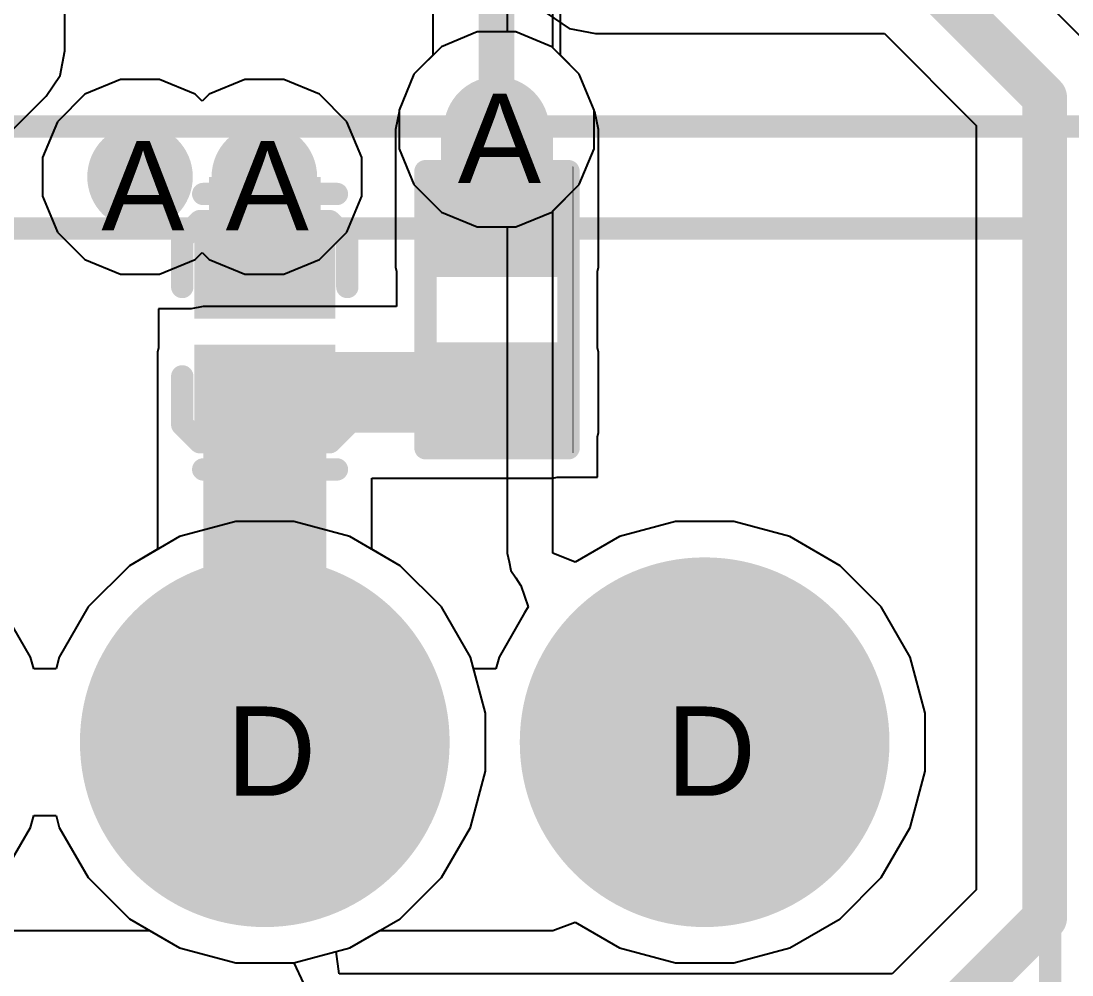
# Model space of a CAD drawing. Header units: inches. Extents: x 0 to 208, y 0 to 213.
# Drawn here: x 4.0254 to 4.2606, y 0.315 to 0.5285 of the extents above; entities that cross this region are included whole.
import ezdxf

# ---------------------------------------------------------------- set-up
doc = ezdxf.new("R2010")
doc.units = ezdxf.units.IN
doc.header["$MEASUREMENT"] = 0
for name, color, linetype in [('Bottom Layer', 5, 'Continuous'), ('Bottom Overlay', 54, 'Continuous'), ('Bottom Paste', 16, 'Continuous'), ('Bottom Solder', 6, 'Continuous'), ('Drill Drawing', 1, 'Continuous'), ('L2_GND1', 16, 'Continuous'), ('L3_SIG1', 76, 'Continuous'), ('L4_PWR', 90, 'Continuous'), ('L5_GND2', 156, 'Continuous'), ('L6_SIG2', 130, 'Continuous'), ('L7_GND3', 216, 'Continuous'), ('Multi-Layer', 9, 'Continuous'), ('Pad Holes', 156, 'Continuous'), ('Top Layer', 1, 'Continuous'), ('Top Overlay', 2, 'Continuous'), ('Top Solder', 216, 'Continuous'), ('Via Holes', 16, 'Continuous')]:
    doc.layers.add(name, color=color, linetype=linetype)
doc.styles.add('Arial', font='', dxfattribs={"height": 0.2})
doc.styles.get('Arial').set_extended_font_data('Arial')

# ---------------------------------------------------------------- blocks, each defined once
blk = doc.blocks.new('R___0402_B_74')
at = {"layer": 'Bottom Layer'}
for points in [[(-0.0095, 0.0125), (-0.0095, -0.0125), (-0.0275, -0.0125), (-0.0275, 0.0125)], [(0.0275, 0.0125), (0.0275, -0.0125), (0.0095, -0.0125), (0.0095, 0.0125)]]:
    blk.add_hatch(color=5, dxfattribs=at).paths.add_polyline_path(points)
at = {"layer": 'Bottom Paste'}
for points in [[(-0.0095, 0.0125), (-0.0095, -0.0125), (-0.0275, -0.0125), (-0.0275, 0.0125)], [(0.0275, 0.0125), (0.0275, -0.0125), (0.0095, -0.0125), (0.0095, 0.0125)]]:
    blk.add_hatch(color=16, dxfattribs=at).paths.add_polyline_path(points)
at = {"layer": 'Bottom Solder'}
for points in [[(-0.00733, 0.01467), (-0.00733, -0.01467), (-0.02966, -0.01467), (-0.02966, 0.01467)], [(0.02967, 0.01467), (0.02967, -0.01467), (0.00734, -0.01467), (0.00734, 0.01467)]]:
    blk.add_hatch(color=6, dxfattribs=at).paths.add_polyline_path(points)
at = {"layer": 'Bottom Overlay'}
for points in [[(0.031, 0.016, 0.005, 0.005, 0), (-0.031, 0.016, 0.005, 0.005, 0)], [(-0.031, -0.016, 0.005, 0.005, 0), (-0.031, 0.016, 0.005, 0.005, 0)], [(0.032, 0.017, 0.000127, 0.000127, 0), (-0.032, 0.017, 0.000127, 0.000127, 0)], [(0.031, -0.016, 0.005, 0.005, 0), (0.031, 0.016, 0.005, 0.005, 0)], [(0.031, -0.016, 0.005, 0.005, 0), (-0.031, -0.016, 0.005, 0.005, 0)]]:
    blk.add_lwpolyline(points, format="xyseb", dxfattribs=at)
for points in [[(-0.03225, 0.016, 0.0025, 0.0025, 1), (-0.02975, 0.016, 0.0025, 0.0025, 1)], [(-0.03225, 0.016, 0.0025, 0.0025, 1), (-0.02975, 0.016, 0.0025, 0.0025, 1)], [(-0.03203, 0.017, 0.0000635, 0.0000635, 1), (-0.03197, 0.017, 0.0000635, 0.0000635, 1)], [(0.02975, 0.016, 0.0025, 0.0025, 1), (0.03225, 0.016, 0.0025, 0.0025, 1)], [(0.02975, 0.016, 0.0025, 0.0025, 1), (0.03225, 0.016, 0.0025, 0.0025, 1)], [(0.03197, 0.017, 0.0000635, 0.0000635, 1), (0.03203, 0.017, 0.0000635, 0.0000635, 1)], [(-0.03225, -0.016, 0.0025, 0.0025, 1), (-0.02975, -0.016, 0.0025, 0.0025, 1)], [(-0.03225, -0.016, 0.0025, 0.0025, 1), (-0.02975, -0.016, 0.0025, 0.0025, 1)], [(0.02975, -0.016, 0.0025, 0.0025, 1), (0.03225, -0.016, 0.0025, 0.0025, 1)], [(0.02975, -0.016, 0.0025, 0.0025, 1), (0.03225, -0.016, 0.0025, 0.0025, 1)]]:
    blk.add_lwpolyline(points, format="xyseb", close=True, dxfattribs=at)
blk = doc.blocks.new('DFN1006_2L__B__D____________B_76')
at = {"layer": 'Bottom Layer'}
for points in [[(-0.02067, 0.01378), (-0.00492, 0.01378), (-0.00492, -0.01378), (-0.02067, -0.01378)], [(0.00492, 0.01378), (0.02067, 0.01378), (0.02067, -0.01378), (0.00492, -0.01378)]]:
    blk.add_hatch(color=5, dxfattribs=at).paths.add_polyline_path(points)
at = {"layer": 'Bottom Paste'}
for points in [[(-0.02067, 0.01378), (-0.00492, 0.01378), (-0.00492, -0.01378), (-0.02067, -0.01378)], [(0.00492, 0.01378), (0.02067, 0.01378), (0.02067, -0.01378), (0.00492, -0.01378)]]:
    blk.add_hatch(color=16, dxfattribs=at).paths.add_polyline_path(points)
at = {"layer": 'Bottom Solder'}
for points in [[(-0.02267, 0.01578), (-0.00292, 0.01578), (-0.00292, -0.01578), (-0.02267, -0.01578)], [(0.00292, 0.01578), (0.02267, 0.01578), (0.02267, -0.01578), (0.00292, -0.01578)]]:
    blk.add_hatch(color=6, dxfattribs=at).paths.add_polyline_path(points)
at = {"layer": 'Bottom Overlay'}
for points in [[(-0.02474, 0.01453, 0.005, 0.005, 0), (-0.0208, 0.01847, 0.005, 0.005, 0)], [(-0.01, 0.01847, 0.005, 0.005, 0), (-0.0208, 0.01847, 0.005, 0.005, 0)], [(0.0208, 0.01847, 0.005, 0.005, 0), (0.01, 0.01847, 0.005, 0.005, 0)], [(0.02474, 0.01453, 0.005, 0.005, 0), (0.0208, 0.01847, 0.005, 0.005, 0)], [(-0.03082, -0.01378, 0.005, 0.005, 0), (-0.03082, 0.01614, 0.005, 0.005, 0)], [(-0.02474, -0.01453, 0.005, 0.005, 0), (-0.02474, 0.01453, 0.005, 0.005, 0)], [(0.02474, -0.01453, 0.005, 0.005, 0), (0.02474, 0.01453, 0.005, 0.005, 0)], [(0.03083, -0.01378, 0.005, 0.005, 0), (0.03083, 0.01614, 0.005, 0.005, 0)], [(-0.0208, -0.01847, 0.005, 0.005, 0), (-0.02474, -0.01453, 0.005, 0.005, 0)], [(0.0208, -0.01847, 0.005, 0.005, 0), (0.02474, -0.01453, 0.005, 0.005, 0)], [(-0.01962, -0.01847, 0.005, 0.005, 0), (-0.0208, -0.01847, 0.005, 0.005, 0)], [(-0.01, -0.01847, 0.005, 0.005, 0), (-0.01962, -0.01847, 0.005, 0.005, 0)], [(0.01962, -0.01847, 0.005, 0.005, 0), (0.01, -0.01847, 0.005, 0.005, 0)], [(0.0208, -0.01847, 0.005, 0.005, 0), (0.01962, -0.01847, 0.005, 0.005, 0)]]:
    blk.add_lwpolyline(points, format="xyseb", dxfattribs=at)
for points in [[(-0.02205, 0.01847, 0.0025, 0.0025, 1), (-0.01955, 0.01847, 0.0025, 0.0025, 1)], [(-0.02205, 0.01847, 0.0025, 0.0025, 1), (-0.01955, 0.01847, 0.0025, 0.0025, 1)], [(-0.01125, 0.01847, 0.0025, 0.0025, 1), (-0.00875, 0.01847, 0.0025, 0.0025, 1)], [(0.00875, 0.01847, 0.0025, 0.0025, 1), (0.01125, 0.01847, 0.0025, 0.0025, 1)], [(0.01955, 0.01847, 0.0025, 0.0025, 1), (0.02205, 0.01847, 0.0025, 0.0025, 1)], [(0.01955, 0.01847, 0.0025, 0.0025, 1), (0.02205, 0.01847, 0.0025, 0.0025, 1)], [(-0.03207, 0.01614, 0.0025, 0.0025, 1), (-0.02957, 0.01614, 0.0025, 0.0025, 1)], [(-0.02599, 0.01453, 0.0025, 0.0025, 1), (-0.02349, 0.01453, 0.0025, 0.0025, 1)], [(-0.02599, 0.01453, 0.0025, 0.0025, 1), (-0.02349, 0.01453, 0.0025, 0.0025, 1)], [(0.02349, 0.01453, 0.0025, 0.0025, 1), (0.02599, 0.01453, 0.0025, 0.0025, 1)], [(0.02349, 0.01453, 0.0025, 0.0025, 1), (0.02599, 0.01453, 0.0025, 0.0025, 1)], [(0.02958, 0.01614, 0.0025, 0.0025, 1), (0.03208, 0.01614, 0.0025, 0.0025, 1)], [(-0.03207, -0.01378, 0.0025, 0.0025, 1), (-0.02957, -0.01378, 0.0025, 0.0025, 1)], [(0.02958, -0.01378, 0.0025, 0.0025, 1), (0.03208, -0.01378, 0.0025, 0.0025, 1)], [(-0.02599, -0.01453, 0.0025, 0.0025, 1), (-0.02349, -0.01453, 0.0025, 0.0025, 1)], [(-0.02599, -0.01453, 0.0025, 0.0025, 1), (-0.02349, -0.01453, 0.0025, 0.0025, 1)], [(0.02349, -0.01453, 0.0025, 0.0025, 1), (0.02599, -0.01453, 0.0025, 0.0025, 1)], [(0.02349, -0.01453, 0.0025, 0.0025, 1), (0.02599, -0.01453, 0.0025, 0.0025, 1)], [(-0.02205, -0.01847, 0.0025, 0.0025, 1), (-0.01955, -0.01847, 0.0025, 0.0025, 1)], [(-0.02205, -0.01847, 0.0025, 0.0025, 1), (-0.01955, -0.01847, 0.0025, 0.0025, 1)], [(-0.02087, -0.01847, 0.0025, 0.0025, 1), (-0.01837, -0.01847, 0.0025, 0.0025, 1)], [(-0.02087, -0.01847, 0.0025, 0.0025, 1), (-0.01837, -0.01847, 0.0025, 0.0025, 1)], [(-0.01125, -0.01847, 0.0025, 0.0025, 1), (-0.00875, -0.01847, 0.0025, 0.0025, 1)], [(0.00875, -0.01847, 0.0025, 0.0025, 1), (0.01125, -0.01847, 0.0025, 0.0025, 1)], [(0.01837, -0.01847, 0.0025, 0.0025, 1), (0.02087, -0.01847, 0.0025, 0.0025, 1)], [(0.01837, -0.01847, 0.0025, 0.0025, 1), (0.02087, -0.01847, 0.0025, 0.0025, 1)], [(0.01955, -0.01847, 0.0025, 0.0025, 1), (0.02205, -0.01847, 0.0025, 0.0025, 1)], [(0.01955, -0.01847, 0.0025, 0.0025, 1), (0.02205, -0.01847, 0.0025, 0.0025, 1)]]:
    blk.add_lwpolyline(points, format="xyseb", close=True, dxfattribs=at)
blk = doc.blocks.new('XH_4A_L_521')
at = {"layer": 'Bottom Layer'}
h = blk.add_hatch(color=5, dxfattribs=at)
edge = h.paths.add_edge_path()
edge.add_arc((0.04921, 0), 0.03937, 0, 360)
h = blk.add_hatch(color=5, dxfattribs=at)
edge = h.paths.add_edge_path()
edge.add_arc((0.14764, 0), 0.03937, 0, 360)
at = {"layer": 'Bottom Solder'}
h = blk.add_hatch(color=6, dxfattribs=at)
edge = h.paths.add_edge_path()
edge.add_arc((0.04921, 0), 0.04137, 0, 360)
h = blk.add_hatch(color=6, dxfattribs=at)
edge = h.paths.add_edge_path()
edge.add_arc((0.14764, 0), 0.04137, 0, 360)
at = {"layer": 'L2_GND1'}
h = blk.add_hatch(color=16, dxfattribs=at)
edge = h.paths.add_edge_path()
edge.add_arc((0.04921, 0), 0.03937, 0, 360)
h = blk.add_hatch(color=16, dxfattribs=at)
edge = h.paths.add_edge_path()
edge.add_arc((0.14764, 0), 0.03937, 0, 360)
at = {"layer": 'L3_SIG1'}
h = blk.add_hatch(color=76, dxfattribs=at)
edge = h.paths.add_edge_path()
edge.add_arc((0.04921, 0), 0.03937, 0, 360)
h = blk.add_hatch(color=76, dxfattribs=at)
edge = h.paths.add_edge_path()
edge.add_arc((0.14764, 0), 0.03937, 0, 360)
at = {"layer": 'L4_PWR'}
h = blk.add_hatch(color=90, dxfattribs=at)
edge = h.paths.add_edge_path()
edge.add_arc((0.04921, 0), 0.03937, 0, 360)
h = blk.add_hatch(color=90, dxfattribs=at)
edge = h.paths.add_edge_path()
edge.add_arc((0.14764, 0), 0.03937, 0, 360)
at = {"layer": 'L5_GND2'}
h = blk.add_hatch(color=156, dxfattribs=at)
edge = h.paths.add_edge_path()
edge.add_arc((0.04921, 0), 0.03937, 0, 360)
h = blk.add_hatch(color=156, dxfattribs=at)
edge = h.paths.add_edge_path()
edge.add_arc((0.14764, 0), 0.03937, 0, 360)
at = {"layer": 'L6_SIG2'}
h = blk.add_hatch(color=130, dxfattribs=at)
edge = h.paths.add_edge_path()
edge.add_arc((0.04921, 0), 0.03937, 0, 360)
h = blk.add_hatch(color=130, dxfattribs=at)
edge = h.paths.add_edge_path()
edge.add_arc((0.14764, 0), 0.03937, 0, 360)
at = {"layer": 'L7_GND3'}
h = blk.add_hatch(color=216, dxfattribs=at)
edge = h.paths.add_edge_path()
edge.add_arc((0.04921, 0), 0.03937, 0, 360)
h = blk.add_hatch(color=216, dxfattribs=at)
edge = h.paths.add_edge_path()
edge.add_arc((0.14764, 0), 0.03937, 0, 360)
at = {"layer": 'Multi-Layer'}
h = blk.add_hatch(color=9, dxfattribs=at)
edge = h.paths.add_edge_path()
edge.add_arc((0.04921, 0), 0.03937, 0, 360)
h = blk.add_hatch(color=9, dxfattribs=at)
edge = h.paths.add_edge_path()
edge.add_arc((0.14764, 0), 0.03937, 0, 360)
at = {"layer": 'Pad Holes'}
h = blk.add_hatch(color=7, dxfattribs=at)
edge = h.paths.add_edge_path()
edge.add_arc((0.04921, 0), 0.01969, 0, 360)
h = blk.add_hatch(color=7, dxfattribs=at)
edge = h.paths.add_edge_path()
edge.add_arc((0.14764, 0), 0.01969, 0, 360)
at = {"layer": 'Top Layer'}
h = blk.add_hatch(color=1, dxfattribs=at)
edge = h.paths.add_edge_path()
edge.add_arc((0.04921, 0), 0.03937, 0, 360)
h = blk.add_hatch(color=1, dxfattribs=at)
edge = h.paths.add_edge_path()
edge.add_arc((0.14764, 0), 0.03937, 0, 360)
at = {"layer": 'Top Solder'}
h = blk.add_hatch(color=216, dxfattribs=at)
edge = h.paths.add_edge_path()
edge.add_arc((0.04921, 0), 0.04137, 0, 360)
h = blk.add_hatch(color=216, dxfattribs=at)
edge = h.paths.add_edge_path()
edge.add_arc((0.14764, 0), 0.04137, 0, 360)
at = {"layer": 'Top Overlay'}
for points in [[(-0.24607, 0.13779, 0.005, 0.005, 0), (0.24606, 0.13779, 0.005, 0.005, 0)], [(-0.2263, 0.115, 0.005, 0.005, 0), (0.225, 0.115, 0.005, 0.005, 0)], [(0.225, -0.065, 0.005, 0.005, 0), (0.225, 0.115, 0.005, 0.005, 0)]]:
    blk.add_lwpolyline(points, format="xyseb", dxfattribs=at)
blk.add_lwpolyline([(0.22375, 0.115, 0.0025, 0.0025, 1), (0.22625, 0.115, 0.0025, 0.0025, 1)], format="xyseb", close=True, dxfattribs=at)
blk.add_lwpolyline([(0.22375, 0.115, 0.0025, 0.0025, 1), (0.22625, 0.115, 0.0025, 0.0025, 1)], format="xyseb", close=True, dxfattribs=at)

msp = doc.modelspace()

# ---------------------------------------------------------------- hatches: boundary and pattern name
at = {"layer": 'Bottom Layer'}
h = msp.add_hatch(color=5, dxfattribs=at)
edge = h.paths.add_edge_path()
edge.add_arc((4.13187, 0.50427), 0.01181, 0, 360)
h = msp.add_hatch(color=5, dxfattribs=at)
edge = h.paths.add_edge_path()
edge.add_arc((4.05208, 0.49365), 0.01181, 0, 360)
h = msp.add_hatch(color=5, dxfattribs=at)
edge = h.paths.add_edge_path()
edge.add_arc((4.0799, 0.49365), 0.01181, 0, 360)
for points in [[(4.11947, 0.47342), (4.14447, 0.47342), (4.14447, 0.50427), (4.11947, 0.50427)], [(4.0675, 0.47179), (4.0925, 0.47179), (4.0925, 0.49365), (4.0675, 0.49365)], [(4.06622, 0.36712), (4.09378, 0.36712), (4.09378, 0.45442), (4.06622, 0.45442)], [(4.06622, 0.43642), (4.14447, 0.43642), (4.14447, 0.45442), (4.06622, 0.45442)]]:
    msp.add_hatch(color=5, dxfattribs=at).paths.add_polyline_path(points)
at = {"layer": 'L2_GND1'}
h = msp.add_hatch(color=16, dxfattribs=at)
edge = h.paths.add_edge_path()
edge.add_arc((4.13187, 0.50427), 0.01181, 0, 360)
h = msp.add_hatch(color=16, dxfattribs=at)
edge = h.paths.add_edge_path()
edge.add_arc((4.05208, 0.49365), 0.01181, 0, 360)
h = msp.add_hatch(color=16, dxfattribs=at)
edge = h.paths.add_edge_path()
edge.add_arc((4.0799, 0.49365), 0.01181, 0, 360)
at = {"layer": 'L3_SIG1'}
h = msp.add_hatch(color=76, dxfattribs=at)
edge = h.paths.add_edge_path()
edge.add_arc((4.13187, 0.50427), 0.01181, 0, 360)
h = msp.add_hatch(color=76, dxfattribs=at)
edge = h.paths.add_edge_path()
edge.add_arc((4.05208, 0.49365), 0.01181, 0, 360)
h = msp.add_hatch(color=76, dxfattribs=at)
edge = h.paths.add_edge_path()
edge.add_arc((4.0799, 0.49365), 0.01181, 0, 360)
at = {"layer": 'L4_PWR'}
h = msp.add_hatch(color=90, dxfattribs=at)
edge = h.paths.add_edge_path()
edge.add_arc((4.13187, 0.50427), 0.01181, 0, 360)
h = msp.add_hatch(color=90, dxfattribs=at)
edge = h.paths.add_edge_path()
edge.add_arc((4.05208, 0.49365), 0.01181, 0, 360)
h = msp.add_hatch(color=90, dxfattribs=at)
edge = h.paths.add_edge_path()
edge.add_arc((4.0799, 0.49365), 0.01181, 0, 360)
at = {"layer": 'L5_GND2'}
h = msp.add_hatch(color=156, dxfattribs=at)
edge = h.paths.add_edge_path()
edge.add_arc((4.13187, 0.50427), 0.01181, 0, 360)
h = msp.add_hatch(color=156, dxfattribs=at)
edge = h.paths.add_edge_path()
edge.add_arc((4.05208, 0.49365), 0.01181, 0, 360)
h = msp.add_hatch(color=156, dxfattribs=at)
edge = h.paths.add_edge_path()
edge.add_arc((4.0799, 0.49365), 0.01181, 0, 360)
at = {"layer": 'L6_SIG2'}
h = msp.add_hatch(color=130, dxfattribs=at)
edge = h.paths.add_edge_path()
edge.add_arc((4.13187, 0.50427), 0.01181, 0, 360)
h = msp.add_hatch(color=130, dxfattribs=at)
edge = h.paths.add_edge_path()
edge.add_arc((4.05208, 0.49365), 0.01181, 0, 360)
h = msp.add_hatch(color=130, dxfattribs=at)
edge = h.paths.add_edge_path()
edge.add_arc((4.0799, 0.49365), 0.01181, 0, 360)
at = {"layer": 'L7_GND3'}
h = msp.add_hatch(color=216, dxfattribs=at)
edge = h.paths.add_edge_path()
edge.add_arc((4.13187, 0.50427), 0.01181, 0, 360)
h = msp.add_hatch(color=216, dxfattribs=at)
edge = h.paths.add_edge_path()
edge.add_arc((4.05208, 0.49365), 0.01181, 0, 360)
h = msp.add_hatch(color=216, dxfattribs=at)
edge = h.paths.add_edge_path()
edge.add_arc((4.0799, 0.49365), 0.01181, 0, 360)
at = {"layer": 'Top Layer'}
h = msp.add_hatch(color=1, dxfattribs=at)
edge = h.paths.add_edge_path()
edge.add_arc((4.13187, 0.50427), 0.01181, 0, 360)
h = msp.add_hatch(color=1, dxfattribs=at)
edge = h.paths.add_edge_path()
edge.add_arc((4.05208, 0.49365), 0.01181, 0, 360)
h = msp.add_hatch(color=1, dxfattribs=at)
edge = h.paths.add_edge_path()
edge.add_arc((4.0799, 0.49365), 0.01181, 0, 360)
at = {"layer": 'Via Holes'}
h = msp.add_hatch(color=7, dxfattribs=at)
edge = h.paths.add_edge_path()
edge.add_arc((4.13187, 0.50427), 0.00591, 0, 360)
h = msp.add_hatch(color=7, dxfattribs=at)
edge = h.paths.add_edge_path()
edge.add_arc((4.05208, 0.49365), 0.00591, 0, 360)
h = msp.add_hatch(color=7, dxfattribs=at)
edge = h.paths.add_edge_path()
edge.add_arc((4.0799, 0.49365), 0.00591, 0, 360)

# ---------------------------------------------------------------- linework, layer by layer
at = {"layer": 'Bottom Layer'}
for p, q in [((4.12753, 0.52609), (4.11951, 0.52276)), ((4.1362, 0.52609), (4.12753, 0.52609)), ((4.14422, 0.52276), (4.1362, 0.52609)), ((4.11951, 0.52276), (4.11338, 0.51663)), ((4.15036, 0.51663), (4.14422, 0.52276)), ((4.11338, 0.51663), (4.11005, 0.50861)), ((4.15368, 0.50861), (4.15036, 0.51663)), ((4.11005, 0.50818), (4.10927, 0.50427)), ((4.11005, 0.50861), (4.11005, 0.50818)), ((4.11005, 0.50818), (4.11005, 0.50818)), ((4.15368, 0.50849), (4.15368, 0.50861)), ((4.15389, 0.50818), (4.15368, 0.50849)), ((4.15467, 0.50427), (4.15389, 0.50818)), ((4.10927, 0.50427), (4.10927, 0.47342)), ((4.15467, 0.47342), (4.15467, 0.50427)), ((4.10927, 0.47342), (4.10947, 0.47244)), ((4.15447, 0.47244), (4.15467, 0.47342)), ((4.10947, 0.47244), (4.10947, 0.46462)), ((4.15447, 0.45541), (4.15447, 0.47244)), ((4.06352, 0.46408), (4.05622, 0.46408)), ((4.05622, 0.46408), (4.05622, 0.45541)), ((4.06622, 0.46462), (4.06352, 0.46408)), ((4.10947, 0.46462), (4.06622, 0.46462)), ((4.05622, 0.45541), (4.05602, 0.45442)), ((4.05602, 0.45442), (4.05602, 0.41029)), ((4.15467, 0.45442), (4.15447, 0.45541)), ((4.15467, 0.43642), (4.15467, 0.45442)), ((4.15447, 0.43544), (4.15467, 0.43642)), ((4.15447, 0.42642), (4.15447, 0.43544)), ((4.10398, 0.41029), (4.10398, 0.42622)), ((4.10398, 0.42622), (4.14447, 0.42622)), ((4.14447, 0.42622), (4.14545, 0.42642)), ((4.14545, 0.42642), (4.15447, 0.42642)), ((4.05602, 0.41029), (4.04969, 0.40663)), ((4.11031, 0.40663), (4.10398, 0.41029)), ((4.04969, 0.40663), (4.04049, 0.39744)), ((4.11951, 0.39744), (4.11031, 0.40663)), ((4.02759, 0.38618), (4.02109, 0.39744)), ((4.04049, 0.39744), (4.03399, 0.38618)), ((4.12601, 0.38618), (4.11951, 0.39744)), ((4.02829, 0.38355), (4.02759, 0.38618)), ((4.03399, 0.38618), (4.03329, 0.38355)), ((4.12937, 0.37362), (4.12601, 0.38618)), ((4.03329, 0.38355), (4.02829, 0.38355)), ((4.12937, 0.36062), (4.12937, 0.37362)), ((4.12601, 0.34807), (4.12937, 0.36062)), ((4.02759, 0.34807), (4.02829, 0.35069)), ((4.02829, 0.35069), (4.03329, 0.35069)), ((4.03329, 0.35069), (4.03399, 0.34807)), ((4.02109, 0.33681), (4.02759, 0.34807)), ((4.03399, 0.34807), (4.04049, 0.33681)), ((4.11951, 0.33681), (4.12601, 0.34807)), ((4.04049, 0.33681), (4.04969, 0.32762)), ((4.11031, 0.32762), (4.11951, 0.33681)), ((4.04969, 0.32762), (4.06094, 0.32112)), ((4.09906, 0.32112), (4.11031, 0.32762)), ((4.06094, 0.32112), (4.0735, 0.31775)), ((4.0865, 0.31775), (4.09906, 0.32112)), ((4.0735, 0.31775), (4.0865, 0.31775))]:
    msp.add_line(p, q, dxfattribs=at)
at = {"layer": 'L2_GND1'}
for p, q in [((4.12753, 0.52609), (4.11951, 0.52276)), ((4.1362, 0.52609), (4.12753, 0.52609)), ((4.14422, 0.52276), (4.1362, 0.52609)), ((4.11951, 0.52276), (4.11338, 0.51663)), ((4.15036, 0.51663), (4.14422, 0.52276)), ((4.11338, 0.51663), (4.11005, 0.50861)), ((4.15368, 0.50861), (4.15036, 0.51663)), ((4.11005, 0.50861), (4.11005, 0.49994)), ((4.15368, 0.49994), (4.15368, 0.50861)), ((4.11005, 0.49994), (4.11338, 0.49192)), ((4.15036, 0.49192), (4.15368, 0.49994)), ((4.11338, 0.49192), (4.11951, 0.48578)), ((4.14422, 0.48578), (4.15036, 0.49192)), ((4.11951, 0.48578), (4.12753, 0.48246)), ((4.1362, 0.48246), (4.14422, 0.48578)), ((4.12753, 0.48246), (4.1362, 0.48246)), ((4.0735, 0.41649), (4.06094, 0.41313)), ((4.0865, 0.41649), (4.0735, 0.41649)), ((4.09906, 0.41313), (4.0865, 0.41649)), ((4.06094, 0.41313), (4.04969, 0.40663)), ((4.11031, 0.40663), (4.09906, 0.41313)), ((4.04969, 0.40663), (4.04049, 0.39744)), ((4.11951, 0.39744), (4.11031, 0.40663)), ((4.02759, 0.38618), (4.02109, 0.39744)), ((4.04049, 0.39744), (4.03399, 0.38618)), ((4.12601, 0.38618), (4.11951, 0.39744)), ((4.02829, 0.38355), (4.02759, 0.38618)), ((4.03399, 0.38618), (4.03329, 0.38355)), ((4.12937, 0.37362), (4.12601, 0.38618)), ((4.03329, 0.38355), (4.02829, 0.38355)), ((4.12937, 0.36062), (4.12937, 0.37362)), ((4.12601, 0.34807), (4.12937, 0.36062)), ((4.02759, 0.34807), (4.02829, 0.35069)), ((4.02829, 0.35069), (4.03329, 0.35069)), ((4.03329, 0.35069), (4.03399, 0.34807)), ((4.02109, 0.33681), (4.02759, 0.34807)), ((4.03399, 0.34807), (4.04049, 0.33681)), ((4.11951, 0.33681), (4.12601, 0.34807)), ((4.04049, 0.33681), (4.04969, 0.32762)), ((4.11031, 0.32762), (4.11951, 0.33681)), ((4.04969, 0.32762), (4.06094, 0.32112)), ((4.09906, 0.32112), (4.11031, 0.32762)), ((4.06094, 0.32112), (4.0735, 0.31775)), ((4.0865, 0.31775), (4.09906, 0.32112)), ((4.0735, 0.31775), (4.0865, 0.31775))]:
    msp.add_line(p, q, dxfattribs=at)
at = {"layer": 'L3_SIG1'}
for p, q in [((4.12753, 0.52609), (4.11951, 0.52276)), ((4.1362, 0.52609), (4.12753, 0.52609)), ((4.14422, 0.52276), (4.1362, 0.52609)), ((4.11951, 0.52276), (4.11338, 0.51663)), ((4.15036, 0.51663), (4.14422, 0.52276)), ((4.11338, 0.51663), (4.11005, 0.50861)), ((4.15368, 0.50861), (4.15036, 0.51663)), ((4.11005, 0.50861), (4.11005, 0.49994)), ((4.15368, 0.49994), (4.15368, 0.50861)), ((4.11005, 0.49994), (4.11338, 0.49192)), ((4.15036, 0.49192), (4.15368, 0.49994)), ((4.11338, 0.49192), (4.11951, 0.48578)), ((4.14422, 0.48578), (4.15036, 0.49192)), ((4.11951, 0.48578), (4.12753, 0.48246)), ((4.1362, 0.48246), (4.14422, 0.48578)), ((4.12753, 0.48246), (4.1362, 0.48246)), ((4.0735, 0.41649), (4.06094, 0.41313)), ((4.0865, 0.41649), (4.0735, 0.41649)), ((4.09906, 0.41313), (4.0865, 0.41649)), ((4.06094, 0.41313), (4.04969, 0.40663)), ((4.11031, 0.40663), (4.09906, 0.41313)), ((4.04969, 0.40663), (4.04049, 0.39744)), ((4.11951, 0.39744), (4.11031, 0.40663)), ((4.02759, 0.38618), (4.02109, 0.39744)), ((4.04049, 0.39744), (4.03399, 0.38618)), ((4.12601, 0.38618), (4.11951, 0.39744)), ((4.02829, 0.38355), (4.02759, 0.38618)), ((4.03399, 0.38618), (4.03329, 0.38355)), ((4.12937, 0.37362), (4.12601, 0.38618)), ((4.03329, 0.38355), (4.02829, 0.38355)), ((4.12937, 0.36062), (4.12937, 0.37362)), ((4.12601, 0.34807), (4.12937, 0.36062)), ((4.02759, 0.34807), (4.02829, 0.35069)), ((4.02829, 0.35069), (4.03329, 0.35069)), ((4.03329, 0.35069), (4.03399, 0.34807)), ((4.02109, 0.33681), (4.02759, 0.34807)), ((4.03399, 0.34807), (4.04049, 0.33681)), ((4.11951, 0.33681), (4.12601, 0.34807)), ((4.04049, 0.33681), (4.04969, 0.32762)), ((4.11031, 0.32762), (4.11951, 0.33681)), ((4.04969, 0.32762), (4.06094, 0.32112)), ((4.09906, 0.32112), (4.11031, 0.32762)), ((4.06094, 0.32112), (4.0735, 0.31775)), ((4.0865, 0.31775), (4.09906, 0.32112)), ((4.0735, 0.31775), (4.0865, 0.31775))]:
    msp.add_line(p, q, dxfattribs=at)
at = {"layer": 'L4_PWR'}
for p, q in [((4.13427, 0.64413), (4.13427, 0.52609)), ((4.14447, 0.52252), (4.14447, 0.64413)), ((4.12753, 0.52609), (4.11951, 0.52276)), ((4.13427, 0.52609), (4.12753, 0.52609)), ((4.11951, 0.52276), (4.11338, 0.51663)), ((4.15036, 0.51663), (4.14447, 0.52252)), ((4.04774, 0.51546), (4.03972, 0.51214)), ((4.05641, 0.51546), (4.04774, 0.51546)), ((4.06443, 0.51214), (4.05641, 0.51546)), ((4.07556, 0.51546), (4.06754, 0.51214)), ((4.08423, 0.51546), (4.07556, 0.51546)), ((4.09225, 0.51214), (4.08423, 0.51546)), ((4.11338, 0.51663), (4.11005, 0.50861)), ((4.15368, 0.50861), (4.15036, 0.51663)), ((4.03972, 0.51214), (4.03359, 0.506)), ((4.06599, 0.51058), (4.06443, 0.51214)), ((4.06754, 0.51214), (4.06599, 0.51058)), ((4.09839, 0.506), (4.09225, 0.51214)), ((4.11005, 0.50861), (4.11005, 0.49994)), ((4.15368, 0.49994), (4.15368, 0.50861)), ((4.03359, 0.506), (4.03026, 0.49799)), ((4.10171, 0.49799), (4.09839, 0.506)), ((4.11005, 0.49994), (4.11338, 0.49192)), ((4.15036, 0.49192), (4.15368, 0.49994)), ((4.03026, 0.49799), (4.03026, 0.48931)), ((4.10171, 0.48931), (4.10171, 0.49799)), ((4.11338, 0.49192), (4.11951, 0.48578)), ((4.14447, 0.48603), (4.15036, 0.49192)), ((4.03026, 0.48931), (4.03359, 0.48129)), ((4.09839, 0.48129), (4.10171, 0.48931)), ((4.11951, 0.48578), (4.12753, 0.48246)), ((4.14447, 0.40946), (4.14447, 0.48603)), ((4.12753, 0.48246), (4.13427, 0.48246)), ((4.13427, 0.48246), (4.13427, 0.40946)), ((4.03359, 0.48129), (4.03972, 0.47516)), ((4.09225, 0.47516), (4.09839, 0.48129)), ((4.03972, 0.47516), (4.04774, 0.47184)), ((4.05641, 0.47184), (4.06443, 0.47516)), ((4.06443, 0.47516), (4.06599, 0.47671)), ((4.06599, 0.47671), (4.06754, 0.47516)), ((4.06754, 0.47516), (4.07556, 0.47184)), ((4.08423, 0.47184), (4.09225, 0.47516)), ((4.04774, 0.47184), (4.05641, 0.47184)), ((4.07556, 0.47184), (4.08423, 0.47184)), ((4.0735, 0.41649), (4.06094, 0.41313)), ((4.0865, 0.41649), (4.0735, 0.41649)), ((4.09906, 0.41313), (4.0865, 0.41649)), ((4.17193, 0.41649), (4.15937, 0.41313)), ((4.18493, 0.41649), (4.17193, 0.41649)), ((4.19749, 0.41313), (4.18493, 0.41649)), ((4.06094, 0.41313), (4.04969, 0.40663)), ((4.11031, 0.40663), (4.09906, 0.41313)), ((4.15937, 0.41313), (4.14947, 0.40741)), ((4.20874, 0.40663), (4.19749, 0.41313)), ((4.13427, 0.40946), (4.13428, 0.40945)), ((4.13428, 0.40945), (4.13427, 0.40944)), ((4.13427, 0.40944), (4.13467, 0.40749)), ((4.14947, 0.40741), (4.14447, 0.40946)), ((4.13467, 0.40749), (4.13505, 0.40556)), ((4.04969, 0.40663), (4.04049, 0.39744)), ((4.11951, 0.39744), (4.11031, 0.40663)), ((4.13505, 0.40556), (4.13506, 0.40555)), ((4.13506, 0.40555), (4.13506, 0.40554)), ((4.13506, 0.40554), (4.13617, 0.40389)), ((4.21794, 0.39744), (4.20874, 0.40663)), ((4.13617, 0.40389), (4.13726, 0.40226)), ((4.13726, 0.40226), (4.13728, 0.40222)), ((4.13728, 0.40222), (4.13892, 0.39744)), ((4.02759, 0.38618), (4.02109, 0.39744)), ((4.04049, 0.39744), (4.03399, 0.38618)), ((4.12601, 0.38618), (4.11951, 0.39744)), ((4.13815, 0.3961), (4.13242, 0.38618)), ((4.13892, 0.39744), (4.13815, 0.3961)), ((4.22444, 0.38618), (4.21794, 0.39744)), ((4.02829, 0.38355), (4.02759, 0.38618)), ((4.03399, 0.38618), (4.03329, 0.38355)), ((4.12671, 0.38353), (4.12601, 0.38618)), ((4.13242, 0.38618), (4.13171, 0.38353)), ((4.2278, 0.37362), (4.22444, 0.38618)), ((4.03329, 0.38355), (4.02829, 0.38355)), ((4.13171, 0.38353), (4.12671, 0.38353)), ((4.2278, 0.36062), (4.2278, 0.37362)), ((4.22444, 0.34807), (4.2278, 0.36062)), ((4.21794, 0.33681), (4.22444, 0.34807)), ((4.20874, 0.32762), (4.21794, 0.33681)), ((4.19749, 0.32112), (4.20874, 0.32762)), ((4.00736, 0.325), (4.05422, 0.325)), ((4.05422, 0.325), (4.06094, 0.32112)), ((4.09906, 0.32112), (4.10578, 0.325)), ((4.10578, 0.325), (4.14447, 0.325)), ((4.14447, 0.325), (4.14947, 0.32683)), ((4.14447, 0.325), (4.14447, 0.325)), ((4.14947, 0.32683), (4.15937, 0.32112)), ((4.06094, 0.32112), (4.0735, 0.31775)), ((4.0865, 0.31775), (4.09906, 0.32112)), ((4.15937, 0.32112), (4.17193, 0.31775)), ((4.18493, 0.31775), (4.19749, 0.32112)), ((4.0735, 0.31775), (4.0865, 0.31775)), ((4.17193, 0.31775), (4.18493, 0.31775))]:
    msp.add_line(p, q, dxfattribs=at)
at = {"layer": 'L5_GND2'}
for p, q in [((4.12753, 0.52609), (4.11951, 0.52276)), ((4.1362, 0.52609), (4.12753, 0.52609)), ((4.14422, 0.52276), (4.1362, 0.52609)), ((4.11951, 0.52276), (4.11338, 0.51663)), ((4.15036, 0.51663), (4.14422, 0.52276)), ((4.11338, 0.51663), (4.11005, 0.50861)), ((4.15368, 0.50861), (4.15036, 0.51663)), ((4.11005, 0.50861), (4.11005, 0.49994)), ((4.15368, 0.49994), (4.15368, 0.50861)), ((4.11005, 0.49994), (4.11338, 0.49192)), ((4.15036, 0.49192), (4.15368, 0.49994)), ((4.11338, 0.49192), (4.11951, 0.48578)), ((4.14422, 0.48578), (4.15036, 0.49192)), ((4.11951, 0.48578), (4.12753, 0.48246)), ((4.1362, 0.48246), (4.14422, 0.48578)), ((4.12753, 0.48246), (4.1362, 0.48246)), ((4.0735, 0.41649), (4.06094, 0.41313)), ((4.0865, 0.41649), (4.0735, 0.41649)), ((4.09906, 0.41313), (4.0865, 0.41649)), ((4.06094, 0.41313), (4.04969, 0.40663)), ((4.11031, 0.40663), (4.09906, 0.41313)), ((4.04969, 0.40663), (4.04049, 0.39744)), ((4.11951, 0.39744), (4.11031, 0.40663)), ((4.02759, 0.38618), (4.02109, 0.39744)), ((4.04049, 0.39744), (4.03399, 0.38618)), ((4.12601, 0.38618), (4.11951, 0.39744)), ((4.02829, 0.38355), (4.02759, 0.38618)), ((4.03399, 0.38618), (4.03329, 0.38355)), ((4.12937, 0.37362), (4.12601, 0.38618)), ((4.03329, 0.38355), (4.02829, 0.38355)), ((4.12937, 0.36062), (4.12937, 0.37362)), ((4.12601, 0.34807), (4.12937, 0.36062)), ((4.02759, 0.34807), (4.02829, 0.35069)), ((4.02829, 0.35069), (4.03329, 0.35069)), ((4.03329, 0.35069), (4.03399, 0.34807)), ((4.02109, 0.33681), (4.02759, 0.34807)), ((4.03399, 0.34807), (4.04049, 0.33681)), ((4.11951, 0.33681), (4.12601, 0.34807)), ((4.04049, 0.33681), (4.04969, 0.32762)), ((4.11031, 0.32762), (4.11951, 0.33681)), ((4.04969, 0.32762), (4.06094, 0.32112)), ((4.09906, 0.32112), (4.11031, 0.32762)), ((4.06094, 0.32112), (4.0735, 0.31775)), ((4.0865, 0.31775), (4.09906, 0.32112)), ((4.0735, 0.31775), (4.0865, 0.31775))]:
    msp.add_line(p, q, dxfattribs=at)
at = {"layer": 'L6_SIG2'}
for p, q in [((4.11759, 1.26129), (4.11759, 0.52085)), ((4.14614, 0.52085), (4.14614, 0.6131)), ((4.03527, 0.52184), (4.03527, 0.5906)), ((4.03419, 0.51637), (4.03527, 0.52184)), ((4.03527, 0.52184), (4.03527, 0.52184)), ((4.11759, 0.52085), (4.11338, 0.51663)), ((4.15036, 0.51663), (4.14614, 0.52085)), ((4.03109, 0.51174), (4.03419, 0.51637)), ((4.11338, 0.51663), (4.11005, 0.50861)), ((4.15368, 0.50861), (4.15036, 0.51663)), ((4.01353, 0.49418), (4.03109, 0.51174)), ((4.03109, 0.51174), (4.03109, 0.51174)), ((4.11005, 0.50861), (4.11005, 0.49994)), ((4.15368, 0.49994), (4.15368, 0.50861)), ((4.11005, 0.49994), (4.11338, 0.49192)), ((4.15036, 0.49192), (4.15368, 0.49994)), ((4.11338, 0.49192), (4.11951, 0.48578)), ((4.14422, 0.48578), (4.15036, 0.49192)), ((4.11951, 0.48578), (4.12753, 0.48246)), ((4.1362, 0.48246), (4.14422, 0.48578)), ((4.12753, 0.48246), (4.1362, 0.48246)), ((4.0735, 0.41649), (4.06094, 0.41313)), ((4.0865, 0.41649), (4.0735, 0.41649)), ((4.09906, 0.41313), (4.0865, 0.41649)), ((4.06094, 0.41313), (4.04969, 0.40663)), ((4.11031, 0.40663), (4.09906, 0.41313)), ((4.04969, 0.40663), (4.04049, 0.39744)), ((4.11951, 0.39744), (4.11031, 0.40663)), ((4.02759, 0.38618), (4.02109, 0.39744)), ((4.04049, 0.39744), (4.03399, 0.38618)), ((4.12601, 0.38618), (4.11951, 0.39744)), ((4.02829, 0.38355), (4.02759, 0.38618)), ((4.03399, 0.38618), (4.03329, 0.38355)), ((4.12937, 0.37362), (4.12601, 0.38618)), ((4.03329, 0.38355), (4.02829, 0.38355)), ((4.12937, 0.36062), (4.12937, 0.37362)), ((4.12601, 0.34807), (4.12937, 0.36062)), ((4.02759, 0.34807), (4.02829, 0.35069)), ((4.02829, 0.35069), (4.03329, 0.35069)), ((4.03329, 0.35069), (4.03399, 0.34807)), ((4.02109, 0.33681), (4.02759, 0.34807)), ((4.03399, 0.34807), (4.04049, 0.33681)), ((4.11951, 0.33681), (4.12601, 0.34807)), ((4.04049, 0.33681), (4.04969, 0.32762)), ((4.11031, 0.32762), (4.11951, 0.33681)), ((4.04969, 0.32762), (4.06094, 0.32112)), ((4.09906, 0.32112), (4.11031, 0.32762)), ((4.06094, 0.32112), (4.0735, 0.31775)), ((4.0865, 0.31775), (4.09906, 0.32112)), ((4.0735, 0.31775), (4.0865, 0.31775))]:
    msp.add_line(p, q, dxfattribs=at)
msp.add_lwpolyline([(4.13187, 0.50427, 0.008, 0.008, 0), (4.13187, 1.2672, 0.008, 0.008, 0)], format="xyseb", dxfattribs=at)
msp.add_lwpolyline([(4.12987, 0.50427, 0.004, 0.004, 1), (4.13387, 0.50427, 0.004, 0.004, 1)], format="xyseb", close=True, dxfattribs=at)
at = {"layer": 'L7_GND3'}
for p, q in [((4.12753, 0.52609), (4.11951, 0.52276)), ((4.1362, 0.52609), (4.12753, 0.52609)), ((4.14422, 0.52276), (4.1362, 0.52609)), ((4.11951, 0.52276), (4.11338, 0.51663)), ((4.15036, 0.51663), (4.14422, 0.52276)), ((4.11338, 0.51663), (4.11005, 0.50861)), ((4.15368, 0.50861), (4.15036, 0.51663)), ((4.11005, 0.50861), (4.11005, 0.49994)), ((4.15368, 0.49994), (4.15368, 0.50861)), ((4.11005, 0.49994), (4.11338, 0.49192)), ((4.15036, 0.49192), (4.15368, 0.49994)), ((4.11338, 0.49192), (4.11951, 0.48578)), ((4.14422, 0.48578), (4.15036, 0.49192)), ((4.11951, 0.48578), (4.12753, 0.48246)), ((4.1362, 0.48246), (4.14422, 0.48578)), ((4.12753, 0.48246), (4.1362, 0.48246)), ((4.0735, 0.41649), (4.06094, 0.41313)), ((4.0865, 0.41649), (4.0735, 0.41649)), ((4.09906, 0.41313), (4.0865, 0.41649)), ((4.06094, 0.41313), (4.04969, 0.40663)), ((4.11031, 0.40663), (4.09906, 0.41313)), ((4.04969, 0.40663), (4.04049, 0.39744)), ((4.11951, 0.39744), (4.11031, 0.40663)), ((4.02759, 0.38618), (4.02109, 0.39744)), ((4.04049, 0.39744), (4.03399, 0.38618)), ((4.12601, 0.38618), (4.11951, 0.39744)), ((4.02829, 0.38355), (4.02759, 0.38618)), ((4.03399, 0.38618), (4.03329, 0.38355)), ((4.12937, 0.37362), (4.12601, 0.38618)), ((4.03329, 0.38355), (4.02829, 0.38355)), ((4.12937, 0.36062), (4.12937, 0.37362)), ((4.12601, 0.34807), (4.12937, 0.36062)), ((4.02759, 0.34807), (4.02829, 0.35069)), ((4.02829, 0.35069), (4.03329, 0.35069)), ((4.03329, 0.35069), (4.03399, 0.34807)), ((4.02109, 0.33681), (4.02759, 0.34807)), ((4.03399, 0.34807), (4.04049, 0.33681)), ((4.11951, 0.33681), (4.12601, 0.34807)), ((4.04049, 0.33681), (4.04969, 0.32762)), ((4.11031, 0.32762), (4.11951, 0.33681)), ((4.04969, 0.32762), (4.06094, 0.32112)), ((4.09906, 0.32112), (4.11031, 0.32762)), ((4.06094, 0.32112), (4.0735, 0.31775)), ((4.0865, 0.31775), (4.09906, 0.32112)), ((4.0735, 0.31775), (4.0865, 0.31775))]:
    msp.add_line(p, q, dxfattribs=at)
at = {"layer": 'Top Layer'}
for p, q in [((4.26533, 0.5223), (4.23581, 0.55181)), ((4.14319, 0.53019), (4.14815, 0.52687)), ((4.14815, 0.52687), (4.154, 0.52571)), ((4.12753, 0.52609), (4.11951, 0.52276)), ((4.1362, 0.52609), (4.12753, 0.52609)), ((4.14422, 0.52276), (4.1362, 0.52609)), ((4.154, 0.52571), (4.21866, 0.52571)), ((4.21866, 0.52571), (4.23922, 0.50515)), ((4.11951, 0.52276), (4.11338, 0.51663)), ((4.15036, 0.51663), (4.14422, 0.52276)), ((4.11338, 0.51663), (4.11005, 0.50861)), ((4.15368, 0.50861), (4.15036, 0.51663)), ((4.11005, 0.50861), (4.11005, 0.49994)), ((4.15368, 0.49994), (4.15368, 0.50861)), ((4.23922, 0.50515), (4.23922, 0.33409)), ((4.11005, 0.49994), (4.11338, 0.49192)), ((4.15036, 0.49192), (4.15368, 0.49994)), ((4.11338, 0.49192), (4.11951, 0.48578)), ((4.14422, 0.48578), (4.15036, 0.49192)), ((4.11951, 0.48578), (4.12753, 0.48246)), ((4.1362, 0.48246), (4.14422, 0.48578)), ((4.12753, 0.48246), (4.1362, 0.48246)), ((4.0735, 0.41649), (4.06094, 0.41313)), ((4.0865, 0.41649), (4.0735, 0.41649)), ((4.09906, 0.41313), (4.0865, 0.41649)), ((4.06094, 0.41313), (4.04969, 0.40663)), ((4.11031, 0.40663), (4.09906, 0.41313)), ((4.04969, 0.40663), (4.04049, 0.39744)), ((4.11951, 0.39744), (4.11031, 0.40663)), ((4.02759, 0.38618), (4.02109, 0.39744)), ((4.04049, 0.39744), (4.03399, 0.38618)), ((4.12601, 0.38618), (4.11951, 0.39744)), ((4.02829, 0.38355), (4.02759, 0.38618)), ((4.03399, 0.38618), (4.03329, 0.38355)), ((4.12937, 0.37362), (4.12601, 0.38618)), ((4.03329, 0.38355), (4.02829, 0.38355)), ((4.12937, 0.36062), (4.12937, 0.37362)), ((4.12601, 0.34807), (4.12937, 0.36062)), ((4.02759, 0.34807), (4.02829, 0.35069)), ((4.02829, 0.35069), (4.03329, 0.35069)), ((4.03329, 0.35069), (4.03399, 0.34807)), ((4.02109, 0.33681), (4.02759, 0.34807)), ((4.03399, 0.34807), (4.04049, 0.33681)), ((4.11951, 0.33681), (4.12601, 0.34807)), ((4.04049, 0.33681), (4.04969, 0.32762)), ((4.11031, 0.32762), (4.11951, 0.33681)), ((4.23922, 0.33409), (4.22043, 0.31529)), ((4.04969, 0.32762), (4.06094, 0.32112)), ((4.09906, 0.32112), (4.11031, 0.32762)), ((4.06094, 0.32112), (4.0735, 0.31775)), ((4.09599, 0.32029), (4.09906, 0.32112)), ((4.09664, 0.31529), (4.09599, 0.32029)), ((4.0735, 0.31775), (4.0865, 0.31775)), ((4.0865, 0.31775), (4.08653, 0.31776)), ((4.08653, 0.31776), (4.08863, 0.31315)), ((4.22043, 0.31529), (4.09664, 0.31529))]:
    msp.add_line(p, q, dxfattribs=at)
for points in [[(4.225, 0.541, 0.01, 0.01, 0), (4.25452, 0.51148, 0.01, 0.01, 0)], [(4.25452, 0.32775, 0.01, 0.01, 0), (4.25452, 0.51148, 0.01, 0.01, 0)], [(4.22677, 0.3, 0.01, 0.01, 0), (4.25452, 0.32775, 0.01, 0.01, 0)]]:
    msp.add_lwpolyline(points, format="xyseb", dxfattribs=at)
for points in [[(4.25202, 0.51148, 0.005, 0.005, 1), (4.25702, 0.51148, 0.005, 0.005, 1)], [(4.25202, 0.51148, 0.005, 0.005, 1), (4.25702, 0.51148, 0.005, 0.005, 1)], [(4.25202, 0.32775, 0.005, 0.005, 1), (4.25702, 0.32775, 0.005, 0.005, 1)], [(4.25202, 0.32775, 0.005, 0.005, 1), (4.25702, 0.32775, 0.005, 0.005, 1)]]:
    msp.add_lwpolyline(points, format="xyseb", close=True, dxfattribs=at)

# ---------------------------------------------------------------- block references
msp.add_blockref('XH_4A_L_521', (4.03079, 0.36712))
at = {"rotation": 270}
for name, p in [('R___0402_B_74', (4.13197, 0.46392)), ('DFN1006_2L__B__D____________B_76', (4.08, 0.459))]:
    msp.add_blockref(name, p, dxfattribs=at)

# ---------------------------------------------------------------- texts
at = {"layer": 'Drill Drawing', "style": 'Arial'}
for s, p in [('A', (4.1232, 0.49228)), ('A', (4.04341, 0.48165)), ('A', (4.07123, 0.48165)), ('D', (4.07134, 0.35513)), ('D', (4.16977, 0.35513))]:
    msp.add_text(s, height=0.02, dxfattribs=at).set_placement(p)

doc.saveas('drawing.dxf')
